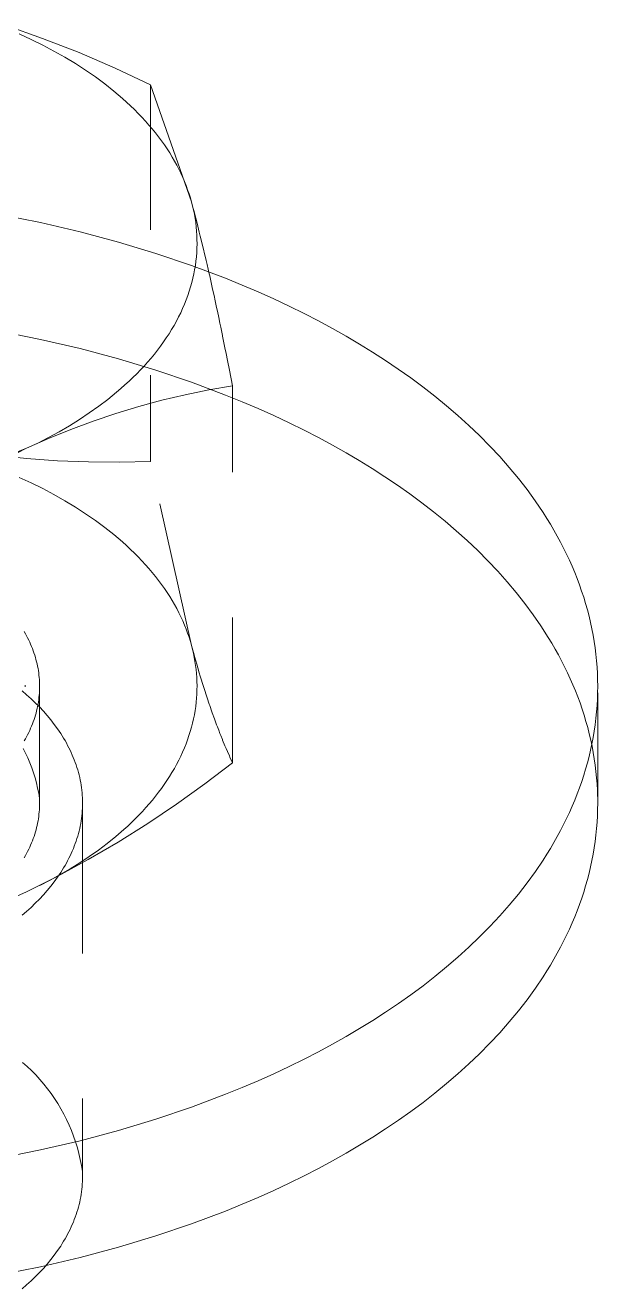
# Model space of a CAD drawing. Header units: inches. Extents: x -13 to 609, y -6 to 131.
# Drawn here: x 154.68 to 155.074, y 57.775 to 58.645 of the extents above; entities that cross this region are included whole.
import ezdxf

# ---------------------------------------------------------------- set-up
doc = ezdxf.new("R2010")
doc.units = ezdxf.units.IN
doc.linetypes.add('HIDDEN', pattern=[1.905, 1.27, -0.635])
doc.layers.add('ZANO_R', color=7, linetype='Continuous', lineweight=0)
doc.layers.add('ZANO_R_przerywana', color=250, linetype='HIDDEN', lineweight=0)

msp = doc.modelspace()

# ---------------------------------------------------------------- linework, layer by layer
at = {"layer": 'ZANO_R'}
for p, q in [((154.66655, 58.64463), (154.69196, 58.63562)), ((154.67595, 58.63866), (154.68409, 58.6349)), ((154.68409, 58.6349), (154.69203, 58.63097)), ((154.69196, 58.63562), (154.71707, 58.6258)), ((154.69203, 58.63097), (154.69977, 58.62688)), ((154.69977, 58.62688), (154.70728, 58.62264)), ((154.70728, 58.62264), (154.71456, 58.61824)), ((154.71707, 58.6258), (154.74184, 58.61516)), ((154.71456, 58.61824), (154.72158, 58.6137)), ((154.72158, 58.6137), (154.72834, 58.60903)), ((154.74184, 58.61516), (154.76626, 58.60372)), ((154.72834, 58.60903), (154.73483, 58.60422)), ((154.73483, 58.60422), (154.74103, 58.5993)), ((154.76626, 58.60372), (154.7944, 58.52297)), ((154.74103, 58.5993), (154.74402, 58.5968)), ((154.74402, 58.5968), (154.74693, 58.59427)), ((154.74693, 58.59427), (154.74977, 58.59171)), ((154.74977, 58.59171), (154.75253, 58.58913)), ((154.75253, 58.58913), (154.75522, 58.58653)), ((154.75522, 58.58653), (154.75782, 58.5839)), ((154.75782, 58.5839), (154.76035, 58.58126)), ((154.76035, 58.58126), (154.76279, 58.57859)), ((154.76279, 58.57859), (154.76516, 58.5759)), ((154.76516, 58.5759), (154.76744, 58.5732)), ((154.76744, 58.5732), (154.76964, 58.57048)), ((154.76964, 58.57048), (154.77176, 58.56775)), ((154.77176, 58.56775), (154.7738, 58.565)), ((154.7738, 58.565), (154.77575, 58.56224)), ((154.77575, 58.56224), (154.77762, 58.55947)), ((154.77762, 58.55947), (154.77941, 58.55669)), ((154.77941, 58.55669), (154.78111, 58.5539)), ((154.78111, 58.5539), (154.78273, 58.5511)), ((154.78273, 58.5511), (154.78427, 58.5483)), ((154.78427, 58.5483), (154.78572, 58.54549)), ((154.78572, 58.54549), (154.78709, 58.54268)), ((154.78709, 58.54268), (154.78838, 58.53986)), ((154.78838, 58.53986), (154.78959, 58.53704)), ((154.78959, 58.53704), (154.79071, 58.53423)), ((154.79071, 58.53423), (154.79175, 58.53141)), ((154.79175, 58.53141), (154.79272, 58.52859)), ((154.79272, 58.52859), (154.7936, 58.52578)), ((154.7936, 58.52578), (154.7944, 58.52297)), ((154.7944, 58.52297), (154.79512, 58.52015)), ((154.7956, 58.5185), (154.7944, 58.52297)), ((154.79512, 58.52015), (154.79577, 58.51732)), ((154.7956, 58.5185), (154.79619, 58.51628)), ((154.79577, 58.51732), (154.79635, 58.51447)), ((154.79673, 58.51422), (154.79619, 58.51628)), ((154.66234, 58.51434), (154.69043, 58.50873)), ((154.69043, 58.50873), (154.71775, 58.50236)), ((154.79635, 58.51447), (154.79685, 58.5116)), ((154.79673, 58.51422), (154.79798, 58.50937)), ((154.79685, 58.5116), (154.79727, 58.50872)), ((154.79727, 58.50872), (154.79762, 58.50583)), ((154.79875, 58.50635), (154.79798, 58.50938)), ((154.79875, 58.50634), (154.79977, 58.50226)), ((154.71775, 58.50236), (154.74422, 58.4953)), ((154.79762, 58.50583), (154.79788, 58.50292)), ((154.79788, 58.50292), (154.79807, 58.5)), ((154.79807, 58.5), (154.79817, 58.49707)), ((154.80047, 58.49946), (154.79978, 58.50227)), ((154.80046, 58.49946), (154.80156, 58.49496)), ((154.74422, 58.4953), (154.76977, 58.48758)), ((154.79813, 58.49118), (154.79798, 58.48822)), ((154.79819, 58.49413), (154.79813, 58.49118)), ((154.79817, 58.49707), (154.79819, 58.49413)), ((154.80447, 58.48272), (154.80157, 58.49496)), ((154.76977, 58.48758), (154.79432, 58.47926)), ((154.79744, 58.48229), (154.79704, 58.47931)), ((154.79776, 58.48526), (154.79744, 58.48229)), ((154.79798, 58.48822), (154.79776, 58.48526)), ((154.80447, 58.48272), (154.80513, 58.47983)), ((154.79432, 58.47926), (154.81783, 58.4704)), ((154.79599, 58.47336), (154.79533, 58.47039)), ((154.79656, 58.47634), (154.79599, 58.47336)), ((154.79704, 58.47931), (154.79656, 58.47634)), ((154.80659, 58.47348), (154.80514, 58.47983)), ((154.80658, 58.47348), (154.80691, 58.47203)), ((154.80845, 58.46514), (154.80691, 58.47203)), ((154.79376, 58.46444), (154.79285, 58.46147)), ((154.79459, 58.46741), (154.79376, 58.46444)), ((154.79533, 58.47039), (154.79459, 58.46741)), ((154.80845, 58.46514), (154.80868, 58.46409)), ((154.81013, 58.45744), (154.80868, 58.46409)), ((154.81783, 58.4704), (154.82918, 58.46577)), ((154.82918, 58.46577), (154.84026, 58.46104)), ((154.79075, 58.45554), (154.78958, 58.45259)), ((154.79184, 58.4585), (154.79075, 58.45554)), ((154.79285, 58.46147), (154.79184, 58.4585)), ((154.81013, 58.45744), (154.81044, 58.45602)), ((154.81168, 58.45022), (154.81044, 58.45602)), ((154.84026, 58.46104), (154.85106, 58.45619)), ((154.85106, 58.45619), (154.86158, 58.45124)), ((154.78696, 58.44671), (154.78553, 58.44378)), ((154.78831, 58.44964), (154.78696, 58.44671)), ((154.78958, 58.45259), (154.78831, 58.44964)), ((154.81168, 58.45022), (154.81219, 58.44782)), ((154.81312, 58.44337), (154.81219, 58.44782)), ((154.86158, 58.45124), (154.87181, 58.44619)), ((154.87181, 58.44619), (154.88176, 58.44106)), ((154.78553, 58.44378), (154.78401, 58.44087)), ((154.81312, 58.44337), (154.81393, 58.4395))]:
    msp.add_line(p, q, dxfattribs=at)
at = {"layer": 'ZANO_R_przerywana', "ltscale": 0.05}
for p, q in [((154.76626, 58.60372), (154.76626, 58.34428)), ((154.7824, 58.43798), (154.78071, 58.43509)), ((154.78401, 58.44087), (154.7824, 58.43798)), ((154.81448, 58.43682), (154.81393, 58.4395)), ((154.81448, 58.43682), (154.81566, 58.43107)), ((154.88176, 58.44106), (154.89142, 58.43585)), ((154.69043, 58.42836), (154.66234, 58.43398)), ((154.71775, 58.422), (154.69043, 58.42836)), ((154.77708, 58.42937), (154.77514, 58.42654)), ((154.77894, 58.43222), (154.77708, 58.42937)), ((154.78071, 58.43509), (154.77894, 58.43222)), ((154.81577, 58.43053), (154.81566, 58.43107)), ((154.81578, 58.43053), (154.81739, 58.42252)), ((154.89142, 58.43585), (154.90079, 58.43055)), ((154.90079, 58.43055), (154.90996, 58.42514)), ((154.74422, 58.41494), (154.71775, 58.422)), ((154.77102, 58.42094), (154.76884, 58.41817)), ((154.77312, 58.42373), (154.77102, 58.42094)), ((154.77514, 58.42654), (154.77312, 58.42373)), ((154.81819, 58.41853), (154.81739, 58.42252)), ((154.90996, 58.42514), (154.91899, 58.41957)), ((154.91899, 58.41957), (154.92789, 58.41382)), ((154.76977, 58.40722), (154.74422, 58.41494)), ((154.76424, 58.4127), (154.76182, 58.41)), ((154.76657, 58.41542), (154.76424, 58.4127)), ((154.76884, 58.41817), (154.76657, 58.41542)), ((154.81819, 58.41853), (154.81911, 58.41387)), ((154.82043, 58.40716), (154.81911, 58.41387)), ((154.92789, 58.41382), (154.93663, 58.40792)), ((154.75413, 58.40207), (154.75143, 58.39949)), ((154.75677, 58.40469), (154.75413, 58.40207)), ((154.75933, 58.40733), (154.75677, 58.40469)), ((154.76182, 58.41), (154.75933, 58.40733)), ((154.79432, 58.3989), (154.76977, 58.40722)), ((154.82043, 58.40716), (154.82254, 58.39628)), ((154.93663, 58.40792), (154.9452, 58.40184)), ((154.9452, 58.40184), (154.9536, 58.39561)), ((154.7458, 58.39441), (154.74289, 58.39191)), ((154.74865, 58.39693), (154.7458, 58.39441)), ((154.75143, 58.39949), (154.74865, 58.39693)), ((154.80629, 58.39349), (154.79014, 58.39019)), ((154.81783, 58.39003), (154.79432, 58.3989)), ((154.82254, 58.39628), (154.80629, 58.39349)), ((154.82254, 58.13683), (154.82254, 58.39628)), ((154.9536, 58.39561), (154.9618, 58.38922)), ((154.73687, 58.38703), (154.73061, 58.38228)), ((154.74289, 58.39191), (154.73687, 58.38703)), ((154.7741, 58.38639), (154.75818, 58.3821)), ((154.79014, 58.39019), (154.7741, 58.38639)), ((154.82918, 58.38541), (154.81783, 58.39003)), ((154.84026, 58.38067), (154.82918, 58.38541)), ((154.9618, 58.38922), (154.96981, 58.38266)), ((154.72411, 58.37767), (154.71739, 58.37322)), ((154.73061, 58.38228), (154.72411, 58.37767)), ((154.74241, 58.37731), (154.72679, 58.37203)), ((154.75818, 58.3821), (154.74241, 58.37731)), ((154.85106, 58.37583), (154.84026, 58.38067)), ((154.86158, 58.37088), (154.85106, 58.37583)), ((154.96981, 58.38266), (154.9776, 58.37595)), ((154.9776, 58.37595), (154.98517, 58.36909)), ((154.71047, 58.36892), (154.70335, 58.36477)), ((154.71739, 58.37322), (154.71047, 58.36892)), ((154.72679, 58.37203), (154.71134, 58.36627)), ((154.87181, 58.36583), (154.86158, 58.37088)), ((154.98517, 58.36909), (154.9925, 58.36207)), ((154.69608, 58.36003), (154.68102, 58.35332)), ((154.69607, 58.36079), (154.68862, 58.35697)), ((154.70335, 58.36477), (154.69607, 58.36079)), ((154.71134, 58.36627), (154.69608, 58.36003)), ((154.88176, 58.3607), (154.87181, 58.36583)), ((154.89142, 58.35548), (154.88176, 58.3607)), ((154.9925, 58.36207), (154.99958, 58.35491)), ((154.68102, 58.35332), (154.65966, 58.34255)), ((154.68102, 58.35332), (154.66467, 58.34669)), ((154.68862, 58.35697), (154.68102, 58.35332)), ((154.90079, 58.35019), (154.89142, 58.35548)), ((154.90982, 58.34487), (154.90079, 58.35019)), ((154.99958, 58.35491), (155.0064, 58.34761)), ((154.68096, 58.34631), (154.65973, 58.34851)), ((154.70225, 58.34479), (154.68096, 58.34631)), ((154.72358, 58.34395), (154.70225, 58.34479)), ((154.74492, 58.34377), (154.72358, 58.34395)), ((154.76626, 58.34428), (154.74492, 58.34377)), ((154.7944, 58.21759), (154.76626, 58.34428)), ((154.91871, 58.33938), (154.90982, 58.34487)), ((155.0064, 58.34761), (155.01295, 58.34017)), ((154.68409, 58.32952), (154.67595, 58.33328)), ((154.92747, 58.33373), (154.91871, 58.33938)), ((154.93608, 58.32793), (154.92747, 58.33373)), ((155.01295, 58.34017), (155.01922, 58.33259)), ((155.01922, 58.33259), (155.02519, 58.32489)), ((154.69203, 58.32559), (154.68409, 58.32952)), ((154.69977, 58.3215), (154.69203, 58.32559)), ((154.94454, 58.32196), (154.93608, 58.32793)), ((155.02519, 58.32489), (155.03086, 58.31706)), ((154.70728, 58.31725), (154.69977, 58.3215)), ((154.71456, 58.31286), (154.70728, 58.31725)), ((154.95282, 58.31584), (154.94454, 58.32196)), ((154.96092, 58.30956), (154.95282, 58.31584)), ((155.03086, 58.31706), (155.03622, 58.30911)), ((154.72158, 58.30832), (154.71456, 58.31286)), ((154.72834, 58.30364), (154.72158, 58.30832)), ((154.96882, 58.30313), (154.96092, 58.30956)), ((155.03622, 58.30911), (155.03877, 58.3051)), ((154.73483, 58.29884), (154.72834, 58.30364)), ((154.74103, 58.29392), (154.73483, 58.29884)), ((154.97652, 58.29654), (154.96882, 58.30313)), ((155.03877, 58.3051), (155.04125, 58.30105)), ((155.04125, 58.30105), (155.04364, 58.29699)), ((154.74402, 58.29142), (154.74103, 58.29392)), ((154.74693, 58.28889), (154.74402, 58.29142)), ((154.74977, 58.28633), (154.74693, 58.28889)), ((154.984, 58.28981), (154.97652, 58.29654)), ((154.99126, 58.28293), (154.984, 58.28981)), ((155.04364, 58.29699), (155.04595, 58.29289)), ((155.04595, 58.29289), (155.04817, 58.28877)), ((155.04817, 58.28877), (155.0503, 58.28463)), ((154.75253, 58.28375), (154.74977, 58.28633)), ((154.75522, 58.28115), (154.75253, 58.28375)), ((154.75782, 58.27852), (154.75522, 58.28115)), ((154.99827, 58.2759), (154.99126, 58.28293)), ((155.0503, 58.28463), (155.05235, 58.28047)), ((155.05235, 58.28047), (155.05431, 58.27628)), ((154.76035, 58.27587), (154.75782, 58.27852)), ((154.76279, 58.27321), (154.76035, 58.27587)), ((154.76516, 58.27052), (154.76279, 58.27321)), ((155.00504, 58.26874), (154.99827, 58.2759)), ((155.05431, 58.27628), (155.05618, 58.27207)), ((155.05618, 58.27207), (155.05796, 58.26784)), ((154.76744, 58.26782), (154.76516, 58.27052)), ((154.76964, 58.2651), (154.76744, 58.26782)), ((154.77176, 58.26237), (154.76964, 58.2651)), ((155.01154, 58.26144), (155.00504, 58.26874)), ((155.05796, 58.26784), (155.05965, 58.2636)), ((155.05965, 58.2636), (155.06125, 58.25933)), ((154.7738, 58.25962), (154.77176, 58.26237)), ((154.77575, 58.25686), (154.7738, 58.25962)), ((154.77762, 58.25409), (154.77575, 58.25686)), ((154.77941, 58.25131), (154.77762, 58.25409)), ((155.01778, 58.25401), (155.01154, 58.26144)), ((155.02373, 58.24646), (155.01778, 58.25401)), ((155.06125, 58.25933), (155.06275, 58.25505)), ((155.06275, 58.25505), (155.06416, 58.25075)), ((154.78111, 58.24852), (154.77941, 58.25131)), ((154.78273, 58.24572), (154.78111, 58.24852)), ((154.78427, 58.24292), (154.78273, 58.24572)), ((155.02939, 58.23878), (155.02373, 58.24646)), ((155.06416, 58.25075), (155.06548, 58.24644)), ((155.06548, 58.24644), (155.0667, 58.24211)), ((154.78572, 58.24011), (154.78427, 58.24292)), ((154.78709, 58.2373), (154.78572, 58.24011)), ((154.78838, 58.23448), (154.78709, 58.2373)), ((155.03474, 58.23099), (155.02939, 58.23878)), ((155.0667, 58.24211), (155.06782, 58.23777)), ((155.06782, 58.23777), (155.06885, 58.23342)), ((154.78959, 58.23166), (154.78838, 58.23448)), ((154.79071, 58.22884), (154.78959, 58.23166)), ((154.79175, 58.22603), (154.79071, 58.22884)), ((155.03979, 58.22309), (155.03474, 58.23099)), ((155.06885, 58.23342), (155.06979, 58.22905)), ((155.06979, 58.22905), (155.07062, 58.22468)), ((154.67937, 58.22709), (154.68018, 58.22565)), ((154.68018, 58.22565), (154.68096, 58.22421)), ((154.68096, 58.22421), (154.68171, 58.22276)), ((154.68171, 58.22276), (154.68242, 58.2213)), ((154.68242, 58.2213), (154.68311, 58.21984)), ((154.68311, 58.21984), (154.68376, 58.21837)), ((154.79272, 58.22321), (154.79175, 58.22603)), ((154.7936, 58.2204), (154.79272, 58.22321)), ((154.7944, 58.21759), (154.7936, 58.2204)), ((155.04219, 58.2191), (155.03979, 58.22309)), ((155.04452, 58.21509), (155.04219, 58.2191)), ((155.07062, 58.22468), (155.07136, 58.2203)), ((155.07136, 58.2203), (155.072, 58.21591)), ((154.68376, 58.21837), (154.68439, 58.21689)), ((154.68439, 58.21689), (154.68498, 58.2154)), ((154.68498, 58.2154), (154.68554, 58.21391)), ((154.68554, 58.21391), (154.68606, 58.21241)), ((154.68606, 58.21241), (154.68656, 58.2109)), ((154.68656, 58.2109), (154.68702, 58.20939)), ((154.7951, 58.21488), (154.7944, 58.21759)), ((154.79619, 58.2111), (154.7944, 58.21759)), ((154.79573, 58.21215), (154.7951, 58.21488)), ((154.79629, 58.20941), (154.79573, 58.21215)), ((154.79619, 58.2111), (154.79673, 58.20918)), ((155.04676, 58.21105), (155.04452, 58.21509)), ((155.04891, 58.20699), (155.04676, 58.21105)), ((155.072, 58.21591), (155.07255, 58.21151)), ((155.07255, 58.21151), (155.07299, 58.20711)), ((154.68702, 58.20939), (154.68744, 58.20788)), ((154.68744, 58.20788), (154.68784, 58.20636)), ((154.68784, 58.20636), (154.6882, 58.20484)), ((154.6882, 58.20484), (154.68853, 58.20331)), ((154.68853, 58.20331), (154.68882, 58.20178)), ((154.68882, 58.20178), (154.68908, 58.20025)), ((154.79678, 58.20665), (154.79629, 58.20941)), ((154.79798, 58.20481), (154.79673, 58.20918)), ((154.7972, 58.20387), (154.79678, 58.20665)), ((154.79755, 58.20109), (154.7972, 58.20387)), ((154.79798, 58.20481), (154.79875, 58.20215)), ((154.79977, 58.19871), (154.79875, 58.20215)), ((155.05099, 58.2029), (155.04891, 58.20699)), ((155.05297, 58.1988), (155.05099, 58.2029)), ((155.07299, 58.20711), (155.07334, 58.2027)), ((155.07334, 58.2027), (155.07358, 58.19829)), ((154.68908, 58.20025), (154.6893, 58.19871)), ((154.6893, 58.19871), (154.68949, 58.19717)), ((154.68949, 58.19717), (154.68965, 58.19563)), ((154.68965, 58.19563), (154.68977, 58.19409)), ((154.68977, 58.19409), (154.68986, 58.19254)), ((154.79782, 58.19829), (154.79755, 58.20109)), ((154.79802, 58.19548), (154.79782, 58.19829)), ((154.79814, 58.19266), (154.79802, 58.19548)), ((154.79977, 58.19871), (154.80047, 58.19638)), ((154.80513, 58.18159), (154.80047, 58.19637)), ((155.05488, 58.19467), (155.05297, 58.1988)), ((155.05669, 58.19052), (155.05488, 58.19467)), ((155.07358, 58.19829), (155.07373, 58.19388)), ((155.07373, 58.19388), (155.07378, 58.18947)), ((154.67786, 58.18637), (154.68098, 58.18369)), ((154.68007, 58.18907), (154.68008, 58.19026)), ((154.68977, 58.18482), (154.68965, 58.18328)), ((154.68986, 58.18637), (154.68977, 58.18482)), ((154.68986, 58.19254), (154.68991, 58.191)), ((154.68991, 58.18791), (154.68986, 58.18637)), ((154.68991, 58.191), (154.68992, 58.18946)), ((154.68992, 58.18946), (154.68991, 58.18791)), ((154.68992, 58.10909), (154.68992, 58.18637)), ((154.79788, 58.1813), (154.79806, 58.18415)), ((154.79806, 58.18415), (154.79816, 58.187)), ((154.79819, 58.18984), (154.79814, 58.19266)), ((154.79816, 58.187), (154.79819, 58.18984)), ((155.05842, 58.18635), (155.05669, 58.19052)), ((155.06006, 58.18217), (155.05842, 58.18635)), ((155.07373, 58.18505), (155.07359, 58.18064)), ((155.07378, 58.18947), (155.07373, 58.18505)), ((155.07378, 58.1091), (155.07378, 58.18505)), ((154.68098, 58.18369), (154.68401, 58.18094)), ((154.68401, 58.18094), (154.68694, 58.17813)), ((154.68694, 58.17813), (154.68977, 58.17527)), ((154.68853, 58.1756), (154.6882, 58.17407)), ((154.68882, 58.17713), (154.68853, 58.1756)), ((154.68908, 58.17866), (154.68882, 58.17713)), ((154.6893, 58.1802), (154.68908, 58.17866)), ((154.68949, 58.18174), (154.6893, 58.1802)), ((154.68965, 58.18328), (154.68949, 58.18174)), ((154.79686, 58.17272), (154.79728, 58.17559)), ((154.79728, 58.17559), (154.79762, 58.17845)), ((154.79762, 58.17845), (154.79788, 58.1813)), ((154.80514, 58.18159), (154.80659, 58.17724)), ((154.80691, 58.17628), (154.80659, 58.17724)), ((154.80691, 58.17629), (154.80845, 58.17184)), ((155.06161, 58.17797), (155.06006, 58.18217)), ((155.06307, 58.17375), (155.06161, 58.17797)), ((155.07334, 58.17623), (155.07299, 58.17183)), ((155.07359, 58.18064), (155.07334, 58.17623)), ((154.68656, 58.16801), (154.68607, 58.1665)), ((154.68702, 58.16952), (154.68656, 58.16801)), ((154.68745, 58.17103), (154.68702, 58.16952)), ((154.68784, 58.17255), (154.68745, 58.17103)), ((154.6882, 58.17407), (154.68784, 58.17255)), ((154.68977, 58.17527), (154.6925, 58.17235)), ((154.6925, 58.17235), (154.69512, 58.16937)), ((154.69512, 58.16937), (154.69763, 58.16634)), ((154.79512, 58.16413), (154.79578, 58.16699)), ((154.79578, 58.16699), (154.79636, 58.16986)), ((154.79636, 58.16986), (154.79686, 58.17272)), ((154.80868, 58.17119), (154.80845, 58.17184)), ((154.80868, 58.17119), (154.81013, 58.16714)), ((154.81044, 58.1663), (154.81013, 58.16714)), ((155.06443, 58.16951), (155.06307, 58.17375)), ((155.06571, 58.16526), (155.06443, 58.16951)), ((155.07255, 58.16742), (155.07201, 58.16303)), ((155.07299, 58.17183), (155.07255, 58.16742)), ((154.68312, 58.15907), (154.68243, 58.1576)), ((154.68377, 58.16054), (154.68312, 58.15907)), ((154.68439, 58.16202), (154.68377, 58.16054)), ((154.68498, 58.16351), (154.68439, 58.16202)), ((154.68554, 58.165), (154.68498, 58.16351)), ((154.68607, 58.1665), (154.68554, 58.165)), ((154.69763, 58.16634), (154.70002, 58.16326)), ((154.70002, 58.16326), (154.70228, 58.16013)), ((154.70228, 58.16013), (154.70443, 58.15695)), ((154.79267, 58.15554), (154.79357, 58.1584)), ((154.79357, 58.1584), (154.79439, 58.16126)), ((154.79439, 58.16126), (154.79512, 58.16413)), ((154.81044, 58.1663), (154.81168, 58.16295)), ((154.81219, 58.1616), (154.81168, 58.16295)), ((154.81219, 58.1616), (154.81312, 58.15915)), ((154.81393, 58.15707), (154.81312, 58.15915)), ((155.0669, 58.161), (155.06571, 58.16526)), ((155.06799, 58.15673), (155.0669, 58.161)), ((155.07137, 58.15864), (155.07063, 58.15425)), ((155.07201, 58.16303), (155.07137, 58.15864)), ((154.68019, 58.15326), (154.67938, 58.15182)), ((154.68097, 58.1547), (154.68019, 58.15326)), ((154.68171, 58.15615), (154.68097, 58.1547)), ((154.68243, 58.1576), (154.68171, 58.15615)), ((154.70443, 58.15695), (154.70545, 58.15534)), ((154.70545, 58.15534), (154.70644, 58.15373)), ((154.70644, 58.15373), (154.7074, 58.1521)), ((154.7074, 58.1521), (154.70832, 58.15046)), ((154.70832, 58.15046), (154.70921, 58.14881)), ((154.78949, 58.14699), (154.79063, 58.14983)), ((154.79063, 58.14983), (154.79169, 58.15268)), ((154.79169, 58.15268), (154.79267, 58.15554)), ((154.81393, 58.15707), (154.81448, 58.15567)), ((154.81566, 58.15272), (154.81448, 58.15567)), ((154.81566, 58.15272), (154.81577, 58.15245)), ((154.81739, 58.14852), (154.81577, 58.15245)), ((155.06899, 58.15244), (155.06799, 58.15673)), ((155.06979, 58.14988), (155.06886, 58.14552)), ((155.0699, 58.14814), (155.06899, 58.15244)), ((155.07063, 58.15425), (155.06979, 58.14988)), ((154.68033, 58.14341), (154.67869, 58.14666)), ((154.68186, 58.14011), (154.68033, 58.14341)), ((154.70921, 58.14881), (154.71006, 58.14716)), ((154.71006, 58.14716), (154.71088, 58.14549)), ((154.71088, 58.14549), (154.71166, 58.14382)), ((154.71166, 58.14382), (154.71241, 58.14213)), ((154.71241, 58.14213), (154.71312, 58.14044)), ((154.78559, 58.13852), (154.78697, 58.14133)), ((154.78697, 58.14133), (154.78827, 58.14416)), ((154.78827, 58.14416), (154.78949, 58.14699)), ((154.81739, 58.14852), (154.81819, 58.14664)), ((154.81911, 58.14448), (154.81819, 58.14664)), ((154.81911, 58.14448), (154.82043, 58.14148)), ((154.82083, 58.14059), (154.82043, 58.14148)), ((154.82083, 58.14059), (154.82254, 58.13683)), ((155.06783, 58.14117), (155.06671, 58.13682)), ((155.06886, 58.14552), (155.06783, 58.14117)), ((155.07071, 58.14384), (155.0699, 58.14814)), ((155.07143, 58.13952), (155.07071, 58.14384)), ((154.68328, 58.13675), (154.68186, 58.14011)), ((154.68458, 58.13335), (154.68328, 58.13675)), ((154.68576, 58.1299), (154.68458, 58.13335)), ((154.71312, 58.14044), (154.7138, 58.13874)), ((154.7138, 58.13874), (154.71444, 58.13704)), ((154.71444, 58.13704), (154.71504, 58.13533)), ((154.71504, 58.13533), (154.7156, 58.13361)), ((154.7156, 58.13361), (154.71613, 58.13188)), ((154.71613, 58.13188), (154.71662, 58.13015)), ((154.78097, 58.13014), (154.78259, 58.13292)), ((154.78259, 58.13292), (154.78413, 58.13571)), ((154.78413, 58.13571), (154.78559, 58.13852)), ((154.80357, 58.12226), (154.82254, 58.13683)), ((155.06549, 58.1325), (155.06417, 58.12818)), ((155.06671, 58.13682), (155.06549, 58.1325)), ((155.07205, 58.1352), (155.07143, 58.13952)), ((155.07258, 58.13087), (155.07205, 58.1352)), ((154.68682, 58.12642), (154.68576, 58.1299)), ((154.68776, 58.1229), (154.68682, 58.12642)), ((154.71662, 58.13015), (154.71707, 58.12841)), ((154.71707, 58.12841), (154.71748, 58.12667)), ((154.71748, 58.12667), (154.71785, 58.12493)), ((154.71785, 58.12493), (154.71819, 58.12318)), ((154.71819, 58.12318), (154.71848, 58.12142)), ((154.77566, 58.1219), (154.7775, 58.12463)), ((154.7775, 58.12463), (154.77928, 58.12738)), ((154.77928, 58.12738), (154.78097, 58.13014)), ((155.06276, 58.12388), (155.06126, 58.1196)), ((155.06417, 58.12818), (155.06276, 58.12388)), ((155.07301, 58.12654), (155.07258, 58.13087)), ((155.07335, 58.1222), (155.07301, 58.12654)), ((154.68858, 58.11935), (154.68776, 58.1229)), ((154.68928, 58.11578), (154.68858, 58.11935)), ((154.68986, 58.11218), (154.68928, 58.11578)), ((154.71848, 58.12142), (154.71874, 58.11967)), ((154.71874, 58.11967), (154.71896, 58.11791)), ((154.71896, 58.11791), (154.71914, 58.11615)), ((154.71914, 58.11615), (154.71927, 58.11439)), ((154.76966, 58.11382), (154.77173, 58.11649)), ((154.77173, 58.11649), (154.77373, 58.11919)), ((154.77373, 58.11919), (154.77566, 58.1219)), ((154.78415, 58.10829), (154.80357, 58.12226)), ((155.05966, 58.11534), (155.05798, 58.11109)), ((155.06126, 58.1196), (155.05966, 58.11534)), ((155.07359, 58.11786), (155.07335, 58.1222)), ((155.07373, 58.11352), (155.07359, 58.11786)), ((154.68977, 58.10446), (154.68986, 58.106)), ((154.68986, 58.106), (154.68991, 58.10755)), ((154.68991, 58.10755), (154.68992, 58.10909)), ((154.71927, 58.11439), (154.71937, 58.11262)), ((154.71937, 58.11262), (154.71943, 58.11086)), ((154.71943, 58.10733), (154.71937, 58.10556)), ((154.71943, 58.11086), (154.71945, 58.10909)), ((154.71945, 58.10909), (154.71943, 58.10733)), ((154.76064, 58.10334), (154.763, 58.10592)), ((154.763, 58.10592), (154.76529, 58.10853)), ((154.7643, 58.09494), (154.78415, 58.10829)), ((154.76529, 58.10853), (154.76751, 58.11116)), ((154.76751, 58.11116), (154.76966, 58.11382)), ((155.0562, 58.10686), (155.05433, 58.10265)), ((155.05798, 58.11109), (155.0562, 58.10686)), ((155.07373, 58.10469), (155.07378, 58.1091)), ((154.68882, 58.09677), (154.68908, 58.0983)), ((154.68908, 58.0983), (154.6893, 58.09984)), ((154.6893, 58.09984), (154.68949, 58.10138)), ((154.68949, 58.10138), (154.68965, 58.10292)), ((154.68965, 58.10292), (154.68977, 58.10446)), ((154.71874, 58.09852), (154.71849, 58.09676)), ((154.71896, 58.10027), (154.71874, 58.09852)), ((154.71914, 58.10204), (154.71896, 58.10027)), ((154.71927, 58.1038), (154.71914, 58.10204)), ((154.71937, 58.10556), (154.71927, 58.1038)), ((154.71945, 58.10556), (154.71945, 57.85193)), ((154.75315, 58.09574), (154.75571, 58.09825)), ((154.75571, 58.09825), (154.75821, 58.10078)), ((154.75821, 58.10078), (154.76064, 58.10334)), ((155.05237, 58.09847), (155.05032, 58.0943)), ((155.05433, 58.10265), (155.05237, 58.09847)), ((155.07334, 58.09587), (155.07359, 58.10028)), ((155.07359, 58.10028), (155.07373, 58.10469)), ((154.68656, 58.08764), (154.68702, 58.08915)), ((154.68702, 58.08915), (154.68745, 58.09067)), ((154.68745, 58.09067), (154.68784, 58.09219)), ((154.68784, 58.09219), (154.6882, 58.09371)), ((154.6882, 58.09371), (154.68853, 58.09524)), ((154.68853, 58.09524), (154.68882, 58.09677)), ((154.71707, 58.08977), (154.71662, 58.08803)), ((154.71748, 58.09151), (154.71707, 58.08977)), ((154.71786, 58.09326), (154.71748, 58.09151)), ((154.71819, 58.09501), (154.71786, 58.09326)), ((154.71849, 58.09676), (154.71819, 58.09501)), ((154.74225, 58.08599), (154.74782, 58.09081)), ((154.74405, 58.08222), (154.7643, 58.09494)), ((154.74782, 58.09081), (154.75052, 58.09326)), ((154.75052, 58.09326), (154.75315, 58.09574)), ((155.04819, 58.09016), (155.04597, 58.08604)), ((155.05032, 58.0943), (155.04819, 58.09016)), ((155.07255, 58.08706), (155.07299, 58.09146)), ((155.07299, 58.09146), (155.07334, 58.09587)), ((154.68312, 58.07871), (154.68377, 58.08018)), ((154.68377, 58.08018), (154.68439, 58.08166)), ((154.68439, 58.08166), (154.68498, 58.08315)), ((154.68498, 58.08315), (154.68554, 58.08464)), ((154.68554, 58.08464), (154.68607, 58.08614)), ((154.68607, 58.08614), (154.68656, 58.08764)), ((154.71444, 58.08115), (154.7138, 58.07944)), ((154.71504, 58.08286), (154.71444, 58.08115)), ((154.71561, 58.08458), (154.71504, 58.08286)), ((154.71613, 58.0863), (154.71561, 58.08458)), ((154.71662, 58.08803), (154.71613, 58.0863)), ((154.7234, 58.07013), (154.74405, 58.08222)), ((154.73039, 58.07673), (154.73643, 58.0813)), ((154.73643, 58.0813), (154.74225, 58.08599)), ((155.04366, 58.08195), (155.04127, 58.07788)), ((155.04597, 58.08604), (155.04366, 58.08195)), ((155.07137, 58.07827), (155.07201, 58.08266)), ((155.07201, 58.08266), (155.07255, 58.08706)), ((154.67938, 58.07146), (154.68019, 58.07289)), ((154.68019, 58.07289), (154.68097, 58.07433)), ((154.68097, 58.07433), (154.68171, 58.07578)), ((154.68171, 58.07578), (154.68243, 58.07724)), ((154.68243, 58.07724), (154.68312, 58.07871)), ((154.71007, 58.07103), (154.70921, 58.06937)), ((154.71089, 58.07269), (154.71007, 58.07103)), ((154.71167, 58.07437), (154.71089, 58.07269)), ((154.71242, 58.07605), (154.71167, 58.07437)), ((154.71313, 58.07774), (154.71242, 58.07605)), ((154.7138, 58.07944), (154.71313, 58.07774)), ((154.71766, 58.06801), (154.72412, 58.0723)), ((154.72412, 58.0723), (154.73039, 58.07673)), ((155.0388, 58.07384), (155.03624, 58.06982)), ((155.04127, 58.07788), (155.0388, 58.07384)), ((155.06979, 58.06952), (155.07063, 58.07389)), ((155.07063, 58.07389), (155.07137, 58.07827)), ((154.70239, 58.0587), (154.7234, 58.07013)), ((154.70417, 58.05985), (154.711, 58.06386)), ((154.70546, 58.06284), (154.70444, 58.06123)), ((154.70645, 58.06446), (154.70546, 58.06284)), ((154.7074, 58.06608), (154.70645, 58.06446)), ((154.70833, 58.06772), (154.7074, 58.06608)), ((154.70921, 58.06937), (154.70833, 58.06772)), ((154.711, 58.06386), (154.71766, 58.06801)), ((155.03624, 58.06982), (155.03089, 58.06187)), ((155.06783, 58.0608), (155.06886, 58.06515)), ((155.06886, 58.06515), (155.06979, 58.06952)), ((154.68102, 58.04793), (154.70239, 58.0587)), ((154.69003, 58.05229), (154.69717, 58.056)), ((154.69717, 58.056), (154.70417, 58.05985)), ((154.70003, 58.05492), (154.69764, 58.05184)), ((154.70229, 58.05806), (154.70003, 58.05492)), ((154.70444, 58.06123), (154.70229, 58.05806)), ((155.02522, 58.05405), (155.01925, 58.04634)), ((155.03089, 58.06187), (155.02522, 58.05405)), ((155.06549, 58.05213), (155.06671, 58.05646)), ((155.06671, 58.05646), (155.06783, 58.0608)), ((154.66597, 58.04122), (154.68102, 58.04793)), ((154.69251, 58.04583), (154.68978, 58.04291)), ((154.69513, 58.04881), (154.69251, 58.04583)), ((154.69764, 58.05184), (154.69513, 58.04881)), ((155.01925, 58.04634), (155.01298, 58.03876)), ((155.06276, 58.04352), (155.06417, 58.04782)), ((155.06417, 58.04782), (155.06549, 58.05213)), ((154.68402, 58.03724), (154.68099, 58.0345)), ((154.68695, 58.04005), (154.68402, 58.03724)), ((154.68978, 58.04291), (154.68695, 58.04005)), ((155.01298, 58.03876), (155.00643, 58.03132)), ((155.05966, 58.03497), (155.06126, 58.03924)), ((155.06126, 58.03924), (155.06276, 58.04352)), ((154.68099, 58.0345), (154.67788, 58.03181)), ((155.00643, 58.03132), (154.99961, 58.02402)), ((155.0562, 58.0265), (155.05798, 58.03073)), ((155.05798, 58.03073), (155.05966, 58.03497)), ((154.99961, 58.02402), (154.99253, 58.01686)), ((155.05237, 58.0181), (155.05433, 58.02229)), ((155.05433, 58.02229), (155.0562, 58.0265)), ((154.99253, 58.01686), (154.9852, 58.00984)), ((155.04819, 58.0098), (155.05032, 58.01394)), ((155.05032, 58.01394), (155.05237, 58.0181)), ((154.97764, 58.00298), (154.96985, 57.99627)), ((154.9852, 58.00984), (154.97764, 58.00298)), ((155.04127, 57.99751), (155.04366, 58.00158)), ((155.04366, 58.00158), (155.04597, 58.00568)), ((155.04597, 58.00568), (155.04819, 58.0098)), ((154.96985, 57.99627), (154.96184, 57.98971)), ((155.03624, 57.98946), (155.0388, 57.99347)), ((155.0388, 57.99347), (155.04127, 57.99751)), ((154.96184, 57.98971), (154.95364, 57.98332)), ((155.03089, 57.98151), (155.03624, 57.98946)), ((154.94524, 57.97708), (154.93667, 57.97101)), ((154.95364, 57.98332), (154.94524, 57.97708)), ((155.02522, 57.97368), (155.03089, 57.98151)), ((154.93667, 57.97101), (154.92793, 57.9651)), ((155.01925, 57.96598), (155.02522, 57.97368)), ((154.91904, 57.95936), (154.91, 57.95378)), ((154.92793, 57.9651), (154.91904, 57.95936)), ((155.00643, 57.95096), (155.01298, 57.9584)), ((155.01298, 57.9584), (155.01925, 57.96598)), ((154.91, 57.95378), (154.90084, 57.94837)), ((154.99961, 57.94365), (155.00643, 57.95096)), ((154.89147, 57.94308), (154.88181, 57.93786)), ((154.90084, 57.94837), (154.89147, 57.94308)), ((154.99253, 57.93649), (154.99961, 57.94365)), ((154.87186, 57.93273), (154.86163, 57.92768)), ((154.88181, 57.93786), (154.87186, 57.93273)), ((154.9852, 57.92948), (154.99253, 57.93649)), ((154.68132, 57.92768), (154.6782, 57.93044)), ((154.68434, 57.92481), (154.68132, 57.92768)), ((154.68725, 57.92184), (154.68434, 57.92481)), ((154.86163, 57.92768), (154.85111, 57.92273)), ((154.97764, 57.92261), (154.9852, 57.92948)), ((154.69007, 57.91878), (154.68725, 57.92184)), ((154.69278, 57.91561), (154.69007, 57.91878)), ((154.69538, 57.91236), (154.69278, 57.91561)), ((154.84031, 57.91788), (154.82924, 57.91315)), ((154.85111, 57.92273), (154.84031, 57.91788)), ((154.96184, 57.90935), (154.96985, 57.9159)), ((154.96985, 57.9159), (154.97764, 57.92261)), ((154.69786, 57.90902), (154.69538, 57.91236)), ((154.70023, 57.9056), (154.69786, 57.90902)), ((154.81789, 57.90852), (154.79438, 57.89965)), ((154.82924, 57.91315), (154.81789, 57.90852)), ((154.95364, 57.90295), (154.96184, 57.90935)), ((154.70248, 57.9021), (154.70023, 57.9056)), ((154.70461, 57.89852), (154.70248, 57.9021)), ((154.70661, 57.89487), (154.70461, 57.89852)), ((154.79438, 57.89965), (154.76982, 57.89133)), ((154.94524, 57.89672), (154.95364, 57.90295)), ((154.70849, 57.89115), (154.70661, 57.89487)), ((154.71024, 57.88738), (154.70849, 57.89115)), ((154.76982, 57.89133), (154.74428, 57.88361)), ((154.92793, 57.88474), (154.93667, 57.89065)), ((154.93667, 57.89065), (154.94524, 57.89672)), ((154.71185, 57.88354), (154.71024, 57.88738)), ((154.71334, 57.87965), (154.71185, 57.88354)), ((154.71469, 57.87571), (154.71334, 57.87965)), ((154.74428, 57.88361), (154.71782, 57.87655)), ((154.91904, 57.87899), (154.92793, 57.88474)), ((154.71782, 57.87655), (154.6905, 57.87018)), ((154.7159, 57.87173), (154.71469, 57.87571)), ((154.71698, 57.86771), (154.7159, 57.87173)), ((154.90084, 57.86801), (154.91, 57.87342)), ((154.91, 57.87342), (154.91904, 57.87899)), ((154.6905, 57.87018), (154.6624, 57.86456)), ((154.71792, 57.86365), (154.71698, 57.86771)), ((154.71872, 57.85957), (154.71792, 57.86365)), ((154.88181, 57.8575), (154.89147, 57.86271)), ((154.89147, 57.86271), (154.90084, 57.86801)), ((154.71937, 57.85546), (154.71872, 57.85957)), ((154.87186, 57.85236), (154.88181, 57.8575)), ((154.71896, 57.84311), (154.71914, 57.84487)), ((154.71914, 57.84487), (154.71927, 57.84663)), ((154.71927, 57.84663), (154.71937, 57.8484)), ((154.71937, 57.8484), (154.71943, 57.85016)), ((154.71943, 57.85016), (154.71945, 57.85193)), ((154.85111, 57.84237), (154.86163, 57.84732)), ((154.86163, 57.84732), (154.87186, 57.85236)), ((154.71748, 57.83435), (154.71786, 57.83609)), ((154.71786, 57.83609), (154.71819, 57.83784)), ((154.71819, 57.83784), (154.71849, 57.8396)), ((154.71849, 57.8396), (154.71874, 57.84135)), ((154.71874, 57.84135), (154.71896, 57.84311)), ((154.82924, 57.83278), (154.84031, 57.83752)), ((154.84031, 57.83752), (154.85111, 57.84237)), ((154.71504, 57.82569), (154.71561, 57.82741)), ((154.71561, 57.82741), (154.71613, 57.82914)), ((154.71613, 57.82914), (154.71662, 57.83087)), ((154.71662, 57.83087), (154.71707, 57.83261)), ((154.71707, 57.83261), (154.71748, 57.83435)), ((154.79438, 57.81929), (154.81789, 57.82816)), ((154.81789, 57.82816), (154.82924, 57.83278)), ((154.71167, 57.8172), (154.71242, 57.81889)), ((154.71242, 57.81889), (154.71313, 57.82058)), ((154.71313, 57.82058), (154.7138, 57.82228)), ((154.7138, 57.82228), (154.71444, 57.82398)), ((154.71444, 57.82398), (154.71504, 57.82569)), ((154.76982, 57.81097), (154.79438, 57.81929)), ((154.7074, 57.80892), (154.70833, 57.81056)), ((154.70833, 57.81056), (154.70921, 57.8122)), ((154.70921, 57.8122), (154.71007, 57.81386)), ((154.71007, 57.81386), (154.71089, 57.81553)), ((154.71089, 57.81553), (154.71167, 57.8172)), ((154.74428, 57.80325), (154.76982, 57.81097)), ((154.70229, 57.80089), (154.70444, 57.80407)), ((154.70444, 57.80407), (154.70546, 57.80568)), ((154.70546, 57.80568), (154.70645, 57.80729)), ((154.70645, 57.80729), (154.7074, 57.80892)), ((154.71782, 57.79618), (154.74428, 57.80325)), ((154.6905, 57.78982), (154.71782, 57.79618)), ((154.69513, 57.79165), (154.69764, 57.79468)), ((154.69764, 57.79468), (154.70003, 57.79776)), ((154.70003, 57.79776), (154.70229, 57.80089)), ((154.6624, 57.7842), (154.6905, 57.78982)), ((154.68695, 57.78288), (154.68978, 57.78575)), ((154.68978, 57.78575), (154.69251, 57.78867)), ((154.69251, 57.78867), (154.69513, 57.79165)), ((154.67788, 57.77465), (154.68099, 57.77733)), ((154.68099, 57.77733), (154.68402, 57.78008)), ((154.68402, 57.78008), (154.68695, 57.78288))]:
    msp.add_line(p, q, dxfattribs=at)

doc.saveas('drawing.dxf')
